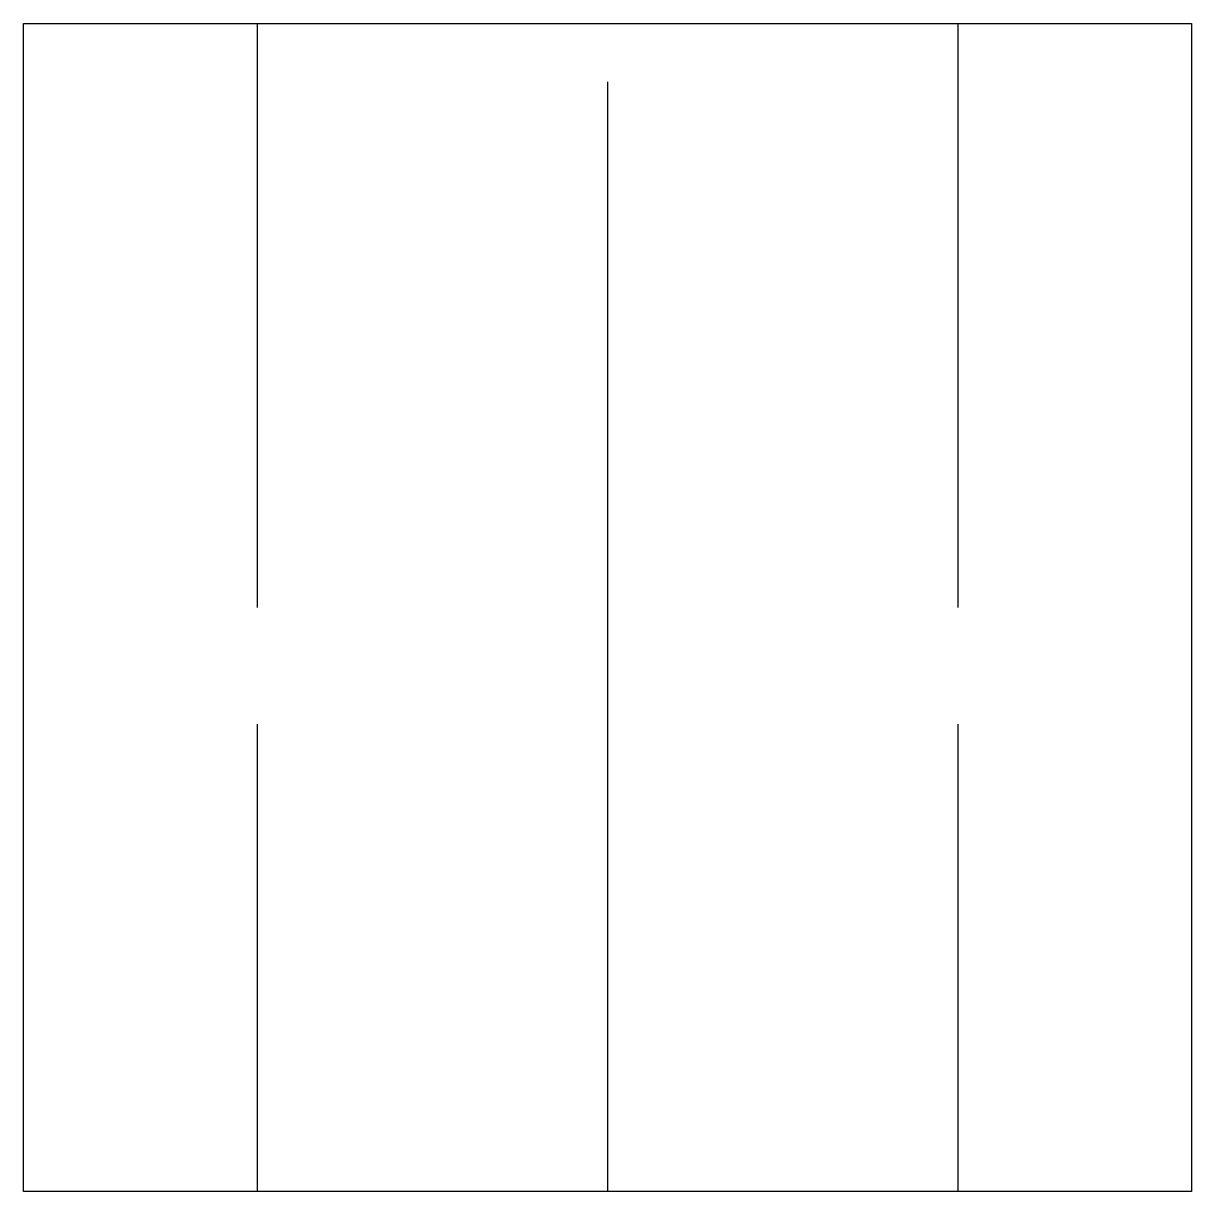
# Model space of a CAD drawing. Header units: millimetres. Extents: x 0 to 20, y 0 to 20.
import ezdxf

# ---------------------------------------------------------------- set-up
doc = ezdxf.new("R2010")
doc.units = ezdxf.units.MM
doc.layers.add('CUT', color=1, linetype='CONTINUOUS')

msp = doc.modelspace()

# ---------------------------------------------------------------- linework, layer by layer
at = {"layer": 'CUT'}
for p, q in [((4, 20), (4, 10)), ((16, 20), (16, 10)), ((10, 19), (10, 0)), ((4, 8), (4, 0)), ((16, 8), (16, 0))]:
    msp.add_line(p, q, dxfattribs=at)
msp.add_lwpolyline([(0, 20), (20, 20), (20, 0), (0, 0), (0, 20)], dxfattribs=at)

doc.saveas('drawing.dxf')
